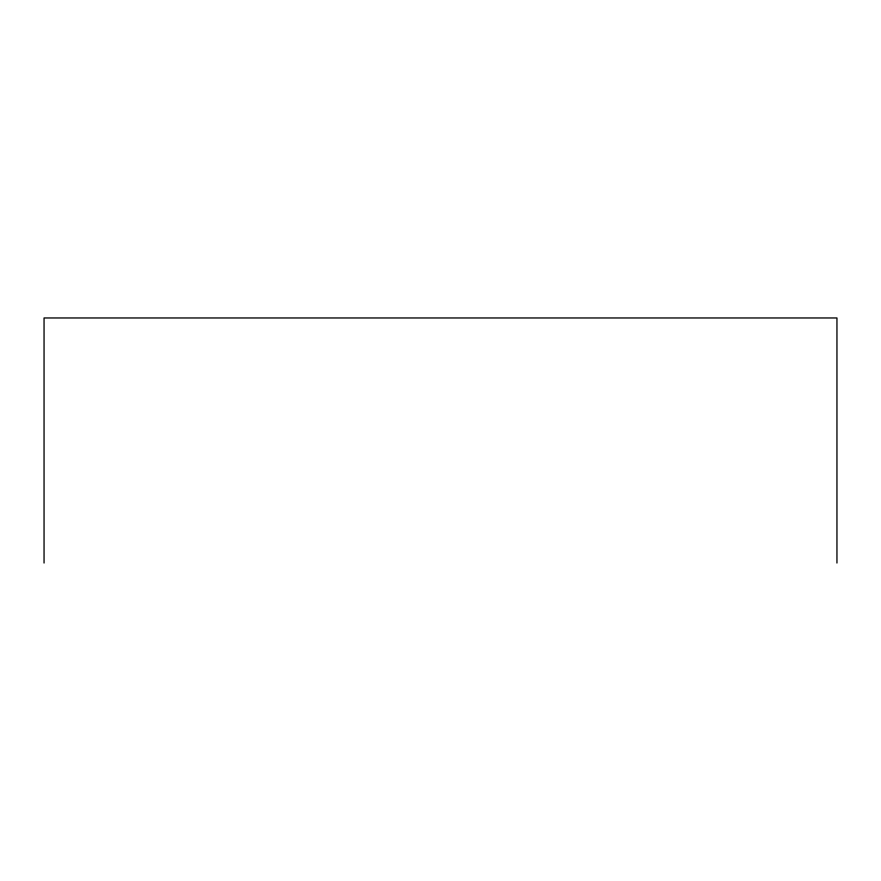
<?xml version="1.0" encoding="UTF-8"?>
<svg xmlns="http://www.w3.org/2000/svg" width="881" height="881" viewBox="0 0 881 881"><rect width="100%" height="100%" fill="white"/><g stroke="black" fill="none" stroke-linecap="round" stroke-linejoin="round"><path stroke-width="1.32" d="M836.95 563.036L836.95 317.964L44.05 317.964L44.05 563.036"/></g></svg>
